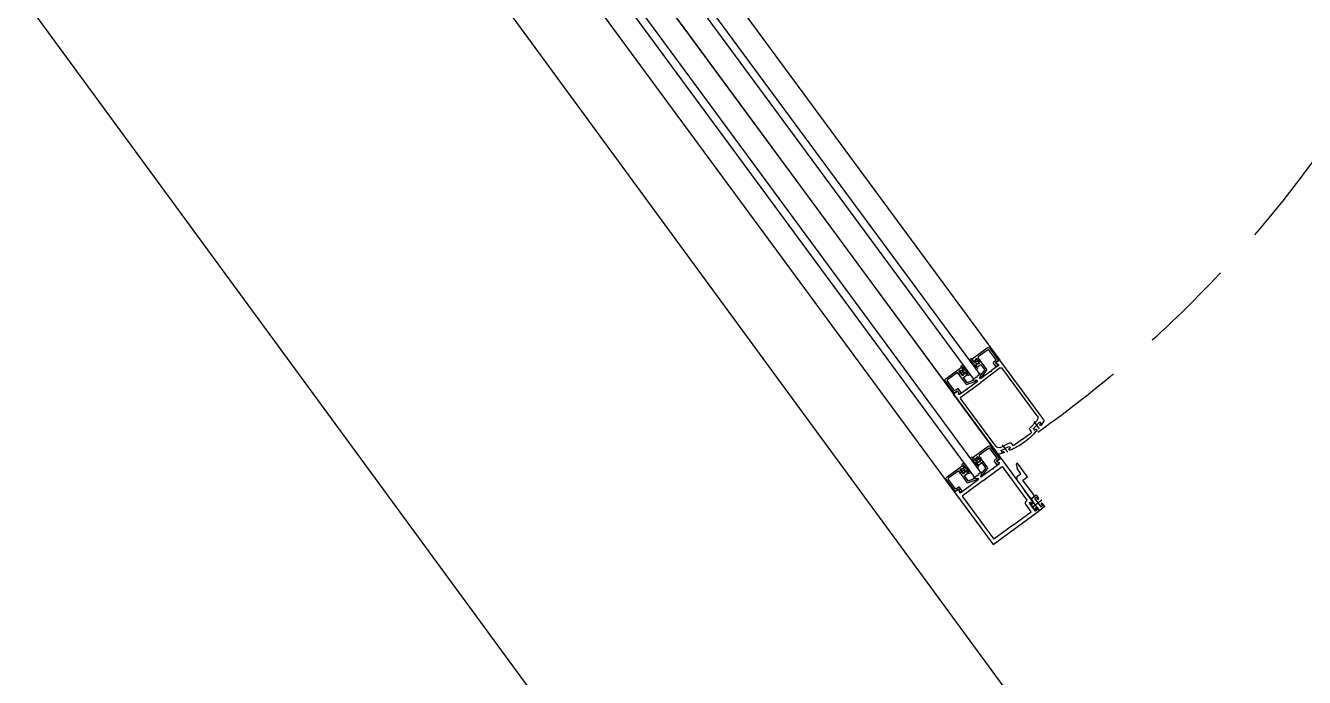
# Model space of a CAD drawing. Header units: millimetres. Extents: x 75184266 to 76346726, y -35077925 to -33679385.
# Drawn here: x 75332394 to 75333394, y -34598785 to -34598276 of the extents above; entities that cross this region are included whole.
import ezdxf

# ---------------------------------------------------------------- set-up
doc = ezdxf.new("R2010")
doc.units = ezdxf.units.MM
doc.header["$LTSCALE"] = 50
doc.header["$MEASUREMENT"] = 0
doc.linetypes.add('XR-지하3층$0$H', pattern=[1.3, 0.8, -0.5])
doc.linetypes.add('XR-지하3층$0$XR-지하3층$0$51A1코아(1층)-1$0$HID', pattern=[2.3, 1.5, -0.8])
doc.layers.add('XR-지하3층$0$XR-지하3층$0$AA-DWXM-DOOR', color=4, linetype='CONTINUOUS')
doc.layers.add('건축', color=8, linetype='CONTINUOUS', plot=False)

# ---------------------------------------------------------------- blocks, each defined once
blk = doc.blocks.new('XR-지하3층$0$XR-지하3층$0$dsfdf')
at = {"layer": 'XR-지하3층$0$XR-지하3층$0$AA-DWXM-DOOR', "color": 8}
for p, q in [((1926.67, 672.42), (2481.66, -81.22)), ((1940.64, 620.76), (2465.94, -92.55)), ((1935.72, 617.13), (2461.01, -96.18)), ((2021.97, 618.7), (2554.7, -104.72)), ((1920.04, 605.73), (2445.52, -107.83)), ((2003.25, 601.11), (2534.1, -119.75)), ((2008.18, 604.74), (2539.03, -116.12)), ((1985.83, 592.08), (2518.57, -131.33))]:
    blk.add_line(p, q, dxfattribs=at)
at = {"layer": 'XR-지하3층$0$XR-지하3층$0$AA-DWXM-DOOR'}
for p, q in [((2471.84, -71.98), (2460.09, -80.63)), ((2471.48, -88.7), (2464.71, -79.51)), ((2471.97, -73.53), (2464.82, -78.79)), ((2478.84, -81.14), (2473.39, -73.75)), ((2480.69, -81.42), (2473.98, -72.31)), ((2439.62, -95.71), (2451.36, -87.06)), ((2449.4, -93.06), (2453.7, -89.9)), ((2452.45, -89.11), (2450.23, -89.76)), ((2450.39, -89.93), (2452.68, -89.29)), ((2451.65, -87.1), (2451.53, -86.94)), ((2451.65, -87.1), (2452.66, -88.48)), ((2451.65, -87.1), (2452.66, -88.48)), ((2451.74, -85.51), (2451.84, -85.44)), ((2454.57, -89.26), (2452.39, -86.3)), ((2453.26, -85.66), (2457.62, -91.57)), ((2454.57, -89.26), (2456.75, -92.21)), ((2458.19, -82.03), (2462.55, -87.94)), ((2458.5, -80.53), (2458.41, -80.6)), ((2461.24, -84.35), (2459.06, -81.39)), ((2460.05, -80.91), (2459.93, -80.75)), ((2460.05, -80.91), (2461.06, -82.29)), ((2460.05, -80.91), (2461.06, -82.29)), ((2461.24, -84.35), (2463.41, -87.3)), ((2461.73, -82.28), (2463.01, -80.35)), ((2463.12, -80.56), (2461.83, -82.55)), ((2462.11, -83.71), (2466.41, -80.54)), ((2465.41, -83.68), (2463.12, -84.32)), ((2464.16, -86.5), (2463.15, -85.12)), ((2463.36, -84.49), (2465.58, -83.84)), ((2463.45, -80.55), (2465.52, -83.36)), ((2464.73, -81.77), (2463.68, -80.33)), ((2464.07, -88.09), (2463.97, -88.16)), ((2464.16, -86.5), (2464.28, -86.66)), ((2466.75, -84.85), (2464.45, -86.54)), ((2464.73, -81.77), (2465.79, -83.21)), ((2482.03, -87.4), (2466.67, -98.71)), ((2482.03, -87.4), (2466.67, -98.71)), ((2471.48, -88.7), (2466.96, -94.79)), ((2469.84, -88.7), (2467.03, -84.89)), ((2469.84, -88.7), (2467.24, -92.19)), ((2475.03, -90.28), (2475.13, -89.67)), ((2475.03, -90.28), (2475.13, -89.67)), ((2480.63, -85.52), (2475.23, -89.5)), ((2480.63, -85.52), (2475.23, -89.5)), ((2478.56, -86.1), (2476.53, -83.34)), ((2478.79, -81.43), (2476.58, -83.06)), ((2480.65, -81.71), (2478.18, -83.52)), ((2478.18, -83.52), (2479.58, -84.28)), ((2478.7, -83.14), (2481.37, -81.17)), ((2478.7, -83.14), (2481.37, -81.17)), ((2478.74, -83.83), (2480.58, -84.83)), ((2478.74, -83.83), (2480.58, -84.83)), ((2479.68, -84.49), (2479.47, -85.87)), ((2516.04, -127.9), (2481.66, -81.22)), ((2516.04, -127.9), (2481.66, -81.22)), ((2510.77, -124.7), (2483.46, -87.62)), ((2510.77, -124.7), (2483.46, -87.62)), ((2446.01, -106.96), (2439.29, -97.85)), ((2446.29, -105.11), (2440.84, -97.72)), ((2441.06, -96.29), (2448.21, -91.03)), ((2455.69, -100.33), (2448.92, -91.14)), ((2451.07, -91.83), (2450.02, -90.39)), ((2450.29, -90.24), (2452.35, -93.05)), ((2451.07, -91.83), (2452.13, -93.27)), ((2451.32, -110.02), (2466.67, -98.71)), ((2451.32, -110.02), (2466.67, -98.71)), ((2452.69, -93.04), (2453.98, -91.05)), ((2454.08, -91.33), (2452.8, -93.25)), ((2456.18, -98.76), (2453.37, -94.95)), ((2453.42, -94.67), (2455.72, -92.97)), ((2455.76, -92.69), (2454.74, -91.31)), ((2455.69, -100.33), (2462.85, -97.82)), ((2455.76, -92.69), (2455.88, -92.85)), ((2456.18, -98.76), (2460.28, -97.32)), ((2456.34, -103.41), (2463.82, -97.9)), ((2456.34, -103.41), (2463.82, -97.9)), ((2457.31, -93.07), (2457.4, -93)), ((2462.44, -97.04), (2460.28, -97.32)), ((2460.42, -96.6), (2462.97, -94.73)), ((2460.42, -96.6), (2462.97, -94.73)), ((2463.45, -96.98), (2460.72, -97.33)), ((2463.45, -96.98), (2460.72, -97.33)), ((2462.99, -97.35), (2462.91, -97.24)), ((2463.78, -94.77), (2463.16, -94.68)), ((2463.78, -94.77), (2463.16, -94.68)), ((2463.78, -94.77), (2463.87, -94.16)), ((2463.78, -94.77), (2463.87, -94.16)), ((2466.52, -92.11), (2463.97, -93.99)), ((2466.52, -92.11), (2463.97, -93.99)), ((2465.98, -95.12), (2467.13, -92.61)), ((2465.98, -95.12), (2467.13, -92.61)), ((2466.33, -94.17), (2467.24, -92.19)), ((2466.47, -94.79), (2466.39, -94.68)), ((2474.23, -90.24), (2466.74, -95.75)), ((2474.23, -90.24), (2466.74, -95.75)), ((2475.03, -90.28), (2474.42, -90.19)), ((2475.03, -90.28), (2474.42, -90.19)), ((2544.88, -95.48), (2533.14, -104.13)), ((2545.01, -97.04), (2537.87, -102.3)), ((2551.88, -104.64), (2546.44, -97.25)), ((2553.74, -104.93), (2547.02, -95.81)), ((2479.9, -154.51), (2445.52, -107.83)), ((2479.9, -154.51), (2445.52, -107.83)), ((2448.24, -105.57), (2445.56, -107.54)), ((2448.24, -105.57), (2445.56, -107.54)), ((2446.29, -107.01), (2448.75, -105.19)), ((2446.57, -105.15), (2448.79, -103.52)), ((2448.75, -105.19), (2449.07, -106.75)), ((2448.88, -105.82), (2449.29, -107.88)), ((2448.88, -105.82), (2449.29, -107.88)), ((2451.1, -106.32), (2449.07, -103.56)), ((2449.24, -106.91), (2450.61, -107.12)), ((2449.94, -108.12), (2455.34, -104.15)), ((2449.94, -108.12), (2455.34, -104.15)), ((2456.14, -104.19), (2455.53, -104.1)), ((2456.14, -104.19), (2455.53, -104.1)), ((2456.14, -104.19), (2456.24, -103.58)), ((2456.14, -104.19), (2456.24, -103.58)), ((2524.79, -109.02), (2524.88, -108.95)), ((2527.62, -112.76), (2525.44, -109.8)), ((2526.31, -109.16), (2530.66, -115.08)), ((2531.24, -105.53), (2535.59, -111.45)), ((2531.24, -105.53), (2535.59, -111.45)), ((2531.55, -104.04), (2531.45, -104.11)), ((2531.55, -104.04), (2531.45, -104.11)), ((2534.28, -107.85), (2532.1, -104.89)), ((2534.28, -107.85), (2532.1, -104.89)), ((2533.09, -104.42), (2532.97, -104.25)), ((2533.09, -104.42), (2532.97, -104.25)), ((2533.09, -104.42), (2534.11, -105.8)), ((2533.09, -104.42), (2534.11, -105.8)), ((2533.09, -104.42), (2534.11, -105.8)), ((2534.28, -107.85), (2536.46, -110.81)), ((2534.28, -107.85), (2536.46, -110.81)), ((2534.78, -105.78), (2536.05, -103.86)), ((2536.16, -104.06), (2534.87, -106.06)), ((2536.16, -104.06), (2534.87, -106.06)), ((2535.15, -107.21), (2539.45, -104.04)), ((2538.46, -107.18), (2536.17, -107.82)), ((2538.46, -107.18), (2536.17, -107.82)), ((2537.21, -110), (2536.19, -108.63)), ((2536.41, -107.99), (2538.62, -107.35)), ((2536.5, -104.05), (2538.57, -106.86)), ((2536.5, -104.05), (2538.57, -106.86)), ((2537.78, -105.28), (2536.72, -103.84)), ((2539.79, -108.35), (2537.49, -110.05)), ((2544.53, -112.21), (2537.76, -103.01)), ((2537.78, -105.28), (2538.84, -106.71)), ((2542.88, -112.2), (2540.08, -108.4)), ((2553.68, -109.02), (2549.1, -112.39)), ((2553.68, -109.02), (2549.1, -112.39)), ((2551.6, -109.6), (2549.58, -106.85)), ((2551.84, -104.93), (2549.62, -106.56)), ((2553.69, -105.21), (2551.23, -107.03)), ((2551.23, -107.03), (2552.62, -107.79)), ((2551.74, -106.65), (2554.42, -104.68)), ((2551.74, -106.65), (2554.42, -104.68)), ((2551.79, -107.33), (2553.63, -108.34)), ((2551.79, -107.33), (2553.63, -108.34)), ((2552.73, -108), (2552.52, -109.37)), ((2554.7, -104.72), (2584.82, -145.62)), ((2554.7, -104.72), (2584.82, -145.62)), ((2478.41, -148.53), (2451.1, -111.45)), ((2478.41, -148.53), (2451.1, -111.45)), ((2512.66, -119.21), (2524.41, -110.56)), ((2514.1, -119.8), (2521.25, -114.53)), ((2528.74, -123.84), (2521.96, -114.64)), ((2522.44, -116.57), (2526.75, -113.4)), ((2524.12, -115.33), (2523.06, -113.9)), ((2525.49, -112.62), (2523.28, -113.26)), ((2523.33, -113.75), (2525.4, -116.56)), ((2523.44, -113.43), (2525.73, -112.79)), ((2524.12, -115.33), (2525.18, -116.77)), ((2524.69, -110.61), (2524.57, -110.44)), ((2524.69, -110.61), (2525.71, -111.98)), ((2524.69, -110.61), (2525.71, -111.98)), ((2525.74, -116.55), (2527.03, -114.55)), ((2527.12, -114.83), (2525.85, -116.76)), ((2529.22, -122.26), (2526.42, -118.46)), ((2526.46, -118.17), (2528.76, -116.48)), ((2527.62, -112.76), (2529.79, -115.72)), ((2528.8, -116.19), (2527.79, -114.81)), ((2528.8, -116.19), (2528.93, -116.36)), ((2530.35, -116.57), (2530.45, -116.5)), ((2533.54, -120.16), (2536.06, -118.3)), ((2533.54, -120.16), (2536.06, -118.3)), ((2536.87, -118.35), (2536.26, -118.26)), ((2536.87, -118.35), (2536.26, -118.26)), ((2536.87, -118.35), (2536.97, -117.73)), ((2536.87, -118.35), (2536.97, -117.73)), ((2537.11, -111.59), (2537.02, -111.66)), ((2537.11, -111.59), (2537.02, -111.66)), ((2539.6, -115.7), (2537.07, -117.56)), ((2539.6, -115.7), (2537.07, -117.56)), ((2537.21, -110), (2537.33, -110.17)), ((2537.21, -110), (2537.33, -110.17)), ((2539, -118.87), (2540.22, -116.21)), ((2539, -118.87), (2540.22, -116.21)), ((2539.38, -117.67), (2540.29, -115.69)), ((2539.51, -118.29), (2539.43, -118.19)), ((2548.09, -113.13), (2539.62, -119.38)), ((2548.09, -113.13), (2539.62, -119.38)), ((2544.53, -112.21), (2540, -118.29)), ((2542.88, -112.2), (2540.29, -115.69)), ((2540.65, -122.42), (2555.75, -111.3)), ((2540.65, -122.42), (2555.75, -111.3)), ((2548.9, -113.18), (2548.28, -113.09)), ((2548.9, -113.18), (2548.28, -113.09)), ((2548.9, -113.18), (2549, -112.56)), ((2548.9, -113.18), (2549, -112.56)), ((2555.75, -111.3), (2580.55, -144.97)), ((2555.75, -111.3), (2580.55, -144.97)), ((2510.52, -128.63), (2505.06, -134.36)), ((2510.52, -128.63), (2505.06, -134.36)), ((2512.69, -129.78), (2507.97, -134.72)), ((2512.69, -129.78), (2507.97, -134.72)), ((2508.19, -129.29), (2512.4, -134.99)), ((2508.19, -129.29), (2512.4, -134.99)), ((2519.05, -130.47), (2512.34, -121.35)), ((2513, -129.8), (2513.68, -130.71)), ((2513, -129.8), (2513.68, -130.71)), ((2519.33, -128.61), (2513.89, -121.22)), ((2521.28, -129.08), (2518.61, -131.05)), ((2521.28, -129.08), (2518.61, -131.05)), ((2519.34, -130.51), (2521.8, -128.7)), ((2519.62, -128.66), (2521.83, -127.02)), ((2521.8, -128.7), (2522.11, -130.26)), ((2521.93, -129.32), (2522.34, -131.38)), ((2521.93, -129.32), (2522.34, -131.38)), ((2524.15, -129.82), (2522.12, -127.07)), ((2522.98, -131.63), (2527.56, -128.26)), ((2522.98, -131.63), (2527.56, -128.26)), ((2539.64, -123.16), (2524.54, -134.28)), ((2539.64, -123.16), (2524.54, -134.28)), ((2528.37, -128.3), (2527.75, -128.21)), ((2528.37, -128.3), (2527.75, -128.21)), ((2528.37, -128.3), (2528.46, -127.69)), ((2528.37, -128.3), (2528.46, -127.69)), ((2528.56, -127.52), (2537.04, -121.27)), ((2528.56, -127.52), (2537.04, -121.27)), ((2528.74, -123.84), (2535.89, -121.32)), ((2529.22, -122.26), (2533.32, -120.82)), ((2535.48, -120.54), (2533.32, -120.82)), ((2536.74, -120.53), (2533.83, -120.91)), ((2536.74, -120.53), (2533.83, -120.91)), ((2536.04, -120.85), (2535.96, -120.74)), ((2539.84, -122.37), (2539.74, -122.99)), ((2539.84, -122.37), (2539.74, -122.99)), ((2539.84, -122.37), (2540.45, -122.47)), ((2539.84, -122.37), (2540.45, -122.47)), ((2499.34, -143.06), (2506.11, -138.07)), ((2499.34, -143.06), (2506.11, -138.07)), ((2504.97, -135.67), (2506.22, -137.36)), ((2504.97, -135.67), (2506.22, -137.36)), ((2507.96, -134.99), (2508.63, -135.9)), ((2507.96, -134.99), (2508.63, -135.9)), ((2508.94, -135.92), (2509.6, -135.24)), ((2508.94, -135.92), (2509.6, -135.24)), ((2510.06, -135.27), (2510.47, -135.82)), ((2510.06, -135.27), (2510.47, -135.82)), ((2513, -132.03), (2513.09, -132.16)), ((2513, -132.03), (2513.09, -132.16)), ((2513, -132.03), (2513.09, -132.16)), ((2513, -132.03), (2513.09, -132.16)), ((2513.66, -130.98), (2513.03, -131.64)), ((2513.66, -130.98), (2513.03, -131.64)), ((2518.57, -131.33), (2543.85, -165.66)), ((2518.57, -131.33), (2543.85, -165.66)), ((2522.28, -130.42), (2523.66, -130.63)), ((2524.54, -134.28), (2543.89, -160.56)), ((2524.54, -134.28), (2543.89, -160.56)), ((2482.23, -149.46), (2489.33, -145.94)), ((2482.23, -149.46), (2489.33, -145.94)), ((2482.69, -151.87), (2488.81, -148.84)), ((2482.69, -151.87), (2488.81, -148.84)), ((2483.55, -147.43), (2487.76, -153.14)), ((2483.55, -147.43), (2487.76, -153.14)), ((2489.07, -148.9), (2489.74, -149.81)), ((2489.07, -148.9), (2489.74, -149.81)), ((2490.6, -146.25), (2491.85, -147.94)), ((2490.6, -146.25), (2491.85, -147.94)), ((2499.34, -143.06), (2492.56, -148.05)), ((2499.34, -143.06), (2492.56, -148.05)), ((2518.41, -144.88), (2519.39, -144.15)), ((2518.41, -144.88), (2519.39, -144.15)), ((2526.27, -155.55), (2518.41, -144.88)), ((2526.27, -155.55), (2518.41, -144.88)), ((2519.39, -144.15), (2522.57, -145.89)), ((2519.39, -144.15), (2522.57, -145.89)), ((2525.46, -149.81), (2522.57, -145.89)), ((2525.46, -149.81), (2522.57, -145.89)), ((2528.58, -147.52), (2525.46, -149.81)), ((2528.58, -147.52), (2525.46, -149.81)), ((2528.58, -147.52), (2531.18, -148.46)), ((2528.58, -147.52), (2531.18, -148.46)), ((2584.82, -145.62), (2549.51, -171.63)), ((2584.82, -145.62), (2549.51, -171.63)), ((2564.94, -156.46), (2580.55, -144.97)), ((2564.94, -156.46), (2580.55, -144.97)), ((2482.61, -152.18), (2483.29, -153.09)), ((2482.61, -152.18), (2483.29, -153.09)), ((2483.54, -153.15), (2484.37, -152.75)), ((2483.54, -153.15), (2484.37, -152.75)), ((2484.75, -152.84), (2484.84, -152.97)), ((2484.75, -152.84), (2484.84, -152.97)), ((2488.71, -150.99), (2489.12, -151.55)), ((2488.71, -150.99), (2489.12, -151.55)), ((2489.67, -150.12), (2488.82, -150.54)), ((2489.67, -150.12), (2488.82, -150.54)), ((2529.8, -152.95), (2526.27, -155.55)), ((2529.8, -152.95), (2526.27, -155.55)), ((2538.87, -165.27), (2529.8, -152.95)), ((2538.87, -165.27), (2529.8, -152.95)), ((2547.78, -171), (2537.16, -156.59)), ((2547.78, -171), (2537.16, -156.59)), ((2564.94, -156.46), (2551.55, -166.32)), ((2564.94, -156.46), (2551.55, -166.32)), ((2538.11, -166.47), (2539.86, -168.85)), ((2538.11, -166.47), (2539.86, -168.85)), ((2538.17, -166.04), (2541.79, -163.38)), ((2538.17, -166.04), (2541.79, -163.38)), ((2541.87, -163.32), (2539.16, -165.32)), ((2541.87, -163.32), (2539.16, -165.32)), ((2539.78, -167.02), (2540.68, -168.25)), ((2539.78, -167.02), (2540.68, -168.25)), ((2539.82, -166.73), (2540.72, -166.06)), ((2539.82, -166.73), (2540.72, -166.06)), ((2540.29, -168.92), (2540.62, -168.67)), ((2540.29, -168.92), (2540.62, -168.67)), ((2540.48, -171.63), (2548.31, -165.86)), ((2540.48, -171.63), (2548.31, -165.86)), ((2541.01, -166.11), (2545.61, -172.35)), ((2541.01, -166.11), (2545.61, -172.35)), ((2542.21, -163.45), (2544.12, -166.03)), ((2542.21, -163.45), (2544.12, -166.03)), ((2544.06, -160.44), (2543.89, -160.56)), ((2544.06, -160.44), (2543.89, -160.56)), ((2544.38, -164.32), (2544.83, -164.94)), ((2544.38, -164.32), (2544.83, -164.94)), ((2544.9, -163.31), (2544.49, -163.61)), ((2544.9, -163.31), (2544.49, -163.61)), ((2544.55, -166.1), (2545.29, -165.55)), ((2544.55, -166.1), (2545.29, -165.55)), ((2544.73, -165.65), (2544.56, -165.77)), ((2544.73, -165.65), (2544.56, -165.77)), ((2544.81, -164.39), (2545.35, -165.13)), ((2544.81, -164.39), (2545.35, -165.13)), ((2544.87, -163.96), (2545.2, -163.72)), ((2544.87, -163.96), (2545.2, -163.72)), ((2549.85, -169.16), (2545.61, -163.41)), ((2549.85, -169.16), (2545.61, -163.41)), ((2545.63, -163.78), (2549.5, -169.04)), ((2545.63, -163.78), (2549.5, -169.04)), ((2546.9, -169.81), (2548.51, -171.99)), ((2546.9, -169.81), (2548.51, -171.99)), ((2546.97, -169.38), (2547.71, -168.84)), ((2546.97, -169.38), (2547.71, -168.84)), ((2547.45, -169.35), (2547.28, -169.47)), ((2547.45, -169.35), (2547.28, -169.47)), ((2551.55, -166.32), (2547.62, -160.98)), ((2551.55, -166.32), (2547.62, -160.98)), ((2548.13, -168.9), (2548.68, -169.64)), ((2548.13, -168.9), (2548.68, -169.64)), ((2548.61, -170.07), (2548.16, -169.45)), ((2548.61, -170.07), (2548.16, -169.45)), ((2549.11, -169.71), (2549.44, -169.47)), ((2549.11, -169.71), (2549.44, -169.47)), ((2549.74, -169.88), (2549.33, -170.18)), ((2549.74, -169.88), (2549.33, -170.18)), ((2542.64, -172.63), (2544.4, -175.01)), ((2542.64, -172.63), (2544.4, -175.01)), ((2542.71, -172.2), (2543.04, -171.96)), ((2542.71, -172.2), (2543.04, -171.96)), ((2543.47, -172.03), (2544.37, -173.26)), ((2543.47, -172.03), (2544.37, -173.26)), ((2544.66, -173.3), (2545.56, -172.64)), ((2544.66, -173.3), (2545.56, -172.64)), ((2544.83, -175.08), (2548.44, -172.42)), ((2544.83, -175.08), (2548.44, -172.42)), ((2547.17, -170.18), (2548.08, -171.41)), ((2547.17, -170.18), (2548.08, -171.41))]:
    blk.add_line(p, q, dxfattribs=at)
at = {"layer": 'XR-지하3층$0$XR-지하3층$0$AA-DWXM-DOOR', "color": 8, "linetype": 'XR-지하3층$0$XR-지하3층$0$51A1코아(1층)-1$0$HID'}
blk.add_arc((1918.39, 598.63), 944.71, 219.06659, 308.4325, dxfattribs=at)
at = {"layer": 'XR-지하3층$0$XR-지하3층$0$AA-DWXM-DOOR'}
for centre, radius, start, end in [((2475.38, -89.7), 0.258, 126.36859, 171.36859), ((2475.38, -89.7), 0.258, 126.36859, 171.36859), ((2478.94, -83.47), 0.408, 126.36859, 241.36859), ((2478.94, -83.47), 0.408, 126.36859, 241.36859), ((2480.39, -85.19), 0.408, 306.36859, 61.36859), ((2480.39, -85.19), 0.408, 306.36859, 61.36859), ((2481.49, -81.34), 0.204, 36.36859, 126.36859), ((2481.49, -81.34), 0.204, 36.36859, 126.36859), ((2482.64, -88.22), 1.02, 36.36859, 126.36859), ((2482.64, -88.22), 1.02, 36.36859, 126.36859), ((2460.66, -96.93), 0.408, 126.36859, 277.36859), ((2460.66, -96.93), 0.408, 126.36859, 277.36859), ((2463.12, -94.94), 0.258, 81.36859, 126.36859), ((2463.12, -94.94), 0.258, 81.36859, 126.36859), ((2463.52, -97.49), 0.51, 306.36859, 97.36859), ((2463.52, -97.49), 0.51, 306.36859, 97.36859), ((2464.12, -94.2), 0.258, 126.36859, 171.36859), ((2464.12, -94.2), 0.258, 126.36859, 171.36859), ((2466.44, -95.33), 0.51, 155.36859, 306.36859), ((2466.44, -95.33), 0.51, 155.36859, 306.36859), ((2466.76, -92.44), 0.408, 335.36859, 126.36859), ((2466.76, -92.44), 0.408, 335.36859, 126.36859), ((2474.38, -90.44), 0.258, 81.36859, 126.36859), ((2474.38, -90.44), 0.258, 81.36859, 126.36859), ((2445.68, -107.71), 0.204, 126.36859, 216.36859), ((2445.68, -107.71), 0.204, 126.36859, 216.36859), ((2448.48, -105.9), 0.408, 11.36859, 126.36859), ((2448.48, -105.9), 0.408, 11.36859, 126.36859), ((2449.69, -107.79), 0.408, 191.36859, 306.36859), ((2449.69, -107.79), 0.408, 191.36859, 306.36859), ((2455.49, -104.35), 0.258, 81.36859, 126.36859), ((2455.49, -104.35), 0.258, 81.36859, 126.36859), ((2456.49, -103.62), 0.258, 126.36859, 171.36859), ((2456.49, -103.62), 0.258, 126.36859, 171.36859), ((2551.99, -106.97), 0.408, 126.36859, 241.36859), ((2551.99, -106.97), 0.408, 126.36859, 241.36859), ((2553.43, -108.69), 0.408, 306.36859, 61.36859), ((2553.43, -108.69), 0.408, 306.36859, 61.36859), ((2554.54, -104.84), 0.204, 36.36859, 126.36859), ((2554.54, -104.84), 0.204, 36.36859, 126.36859), ((2451.92, -110.84), 1.02, 126.36859, 216.36859), ((2451.92, -110.84), 1.02, 126.36859, 216.36859), ((2536.22, -118.51), 0.258, 81.36859, 126.36859), ((2536.22, -118.51), 0.258, 81.36859, 126.36859), ((2537.22, -117.77), 0.258, 126.36859, 171.36859), ((2537.22, -117.77), 0.258, 126.36859, 171.36859), ((2539.37, -119.04), 0.413, 155.36859, 306.36859), ((2539.37, -119.04), 0.413, 155.36859, 306.36859), ((2539.84, -116.03), 0.413, 335.36859, 126.36859), ((2539.84, -116.03), 0.413, 335.36859, 126.36859), ((2548.25, -113.34), 0.258, 81.36859, 126.36859), ((2548.25, -113.34), 0.258, 81.36859, 126.36859), ((2549.25, -112.6), 0.258, 126.36859, 171.36859), ((2549.25, -112.6), 0.258, 126.36859, 171.36859), ((2508.3, -126.52), 3.06, 316.36859, 36.36859), ((2508.3, -126.52), 3.06, 316.36859, 36.36859), ((2512.84, -129.92), 0.204, 36.36859, 136.36859), ((2512.84, -129.92), 0.204, 36.36859, 136.36859), ((2461.44, -93.33), 65.28, 323.49544, 326.80737), ((2461.44, -93.33), 65.28, 323.49544, 326.80737), ((2515.22, -128.51), 1.02, 326.80737, 36.36859), ((2515.22, -128.51), 1.02, 326.80737, 36.36859), ((2521.53, -129.41), 0.408, 11.36859, 126.36859), ((2521.53, -129.41), 0.408, 11.36859, 126.36859), ((2527.71, -128.46), 0.258, 81.36859, 126.36859), ((2527.71, -128.46), 0.258, 81.36859, 126.36859), ((2528.72, -127.72), 0.258, 126.36859, 171.36859), ((2528.72, -127.72), 0.258, 126.36859, 171.36859), ((2533.78, -120.5), 0.413, 126.36859, 277.36859), ((2533.78, -120.5), 0.413, 126.36859, 277.36859), ((2536.79, -120.94), 0.413, 306.36859, 97.36859), ((2536.79, -120.94), 0.413, 306.36859, 97.36859), ((2539.49, -122.95), 0.258, 306.36859, 351.36859), ((2539.49, -122.95), 0.258, 306.36859, 351.36859), ((2540.49, -122.21), 0.258, 261.36859, 306.36859), ((2540.49, -122.21), 0.258, 261.36859, 306.36859), ((2461.44, -93.33), 65.28, 307.26387, 318.64326), ((2461.44, -93.33), 65.28, 307.26387, 318.64326), ((2505.79, -135.06), 1.02, 136.36859, 216.36859), ((2505.79, -135.06), 1.02, 136.36859, 216.36859), ((2505.81, -137.66), 0.51, 306.36859, 36.36859), ((2505.81, -137.66), 0.51, 306.36859, 36.36859), ((2508.12, -134.87), 0.204, 136.36859, 216.36859), ((2508.12, -134.87), 0.204, 136.36859, 216.36859), ((2508.8, -135.78), 0.204, 216.36859, 316.36859), ((2508.8, -135.78), 0.204, 216.36859, 316.36859), ((2509.82, -135.45), 0.306, 36.36859, 136.36859), ((2509.82, -135.45), 0.306, 36.36859, 136.36859), ((2510.06, -136.12), 0.51, 318.64326, 36.36859), ((2510.06, -136.12), 0.51, 318.64326, 36.36859), ((2513.25, -131.85), 0.306, 136.36859, 216.36859), ((2513.25, -131.85), 0.306, 136.36859, 216.36859), ((2513.51, -131.86), 0.51, 216.36859, 323.49544), ((2513.51, -131.86), 0.51, 216.36859, 323.49544), ((2513.51, -130.83), 0.204, 316.36859, 36.36859), ((2513.51, -130.83), 0.204, 316.36859, 36.36859), ((2518.73, -131.21), 0.204, 126.36859, 216.36859), ((2518.73, -131.21), 0.204, 126.36859, 216.36859), ((2522.38, -130.81), 0.408, 191.36859, 306.36859), ((2522.38, -130.81), 0.408, 191.36859, 306.36859), ((2480.87, -146.72), 3.06, 216.36859, 296.36859), ((2480.87, -146.72), 3.06, 216.36859, 296.36859), ((2488.9, -149.02), 0.204, 36.36859, 116.36859), ((2488.9, -149.02), 0.204, 36.36859, 116.36859), ((2489.78, -146.86), 1.02, 36.36859, 116.36859), ((2489.78, -146.86), 1.02, 36.36859, 116.36859), ((2489.58, -149.94), 0.204, 296.36859, 36.36859), ((2489.58, -149.94), 0.204, 296.36859, 36.36859), ((2463.09, -92.12), 65.28, 294.09392, 305.47331), ((2463.09, -92.12), 65.28, 294.09392, 305.47331), ((2492.26, -147.64), 0.51, 216.36859, 306.36859), ((2492.26, -147.64), 0.51, 216.36859, 306.36859), ((2480.72, -153.91), 1.02, 216.36859, 285.92981), ((2480.72, -153.91), 1.02, 216.36859, 285.92981), ((2463.09, -92.12), 65.28, 285.92981, 289.24174), ((2463.09, -92.12), 65.28, 285.92981, 289.24174), ((2482.78, -152.05), 0.204, 116.36859, 216.36859), ((2482.78, -152.05), 0.204, 116.36859, 216.36859), ((2483.45, -152.97), 0.204, 216.36859, 296.36859), ((2483.45, -152.97), 0.204, 216.36859, 296.36859), ((2484.5, -153.02), 0.306, 36.36859, 116.36859), ((2484.5, -153.02), 0.306, 36.36859, 116.36859), ((2484.43, -153.27), 0.51, 289.24174, 36.36859), ((2484.43, -153.27), 0.51, 289.24174, 36.36859), ((2488.96, -150.81), 0.306, 116.36859, 216.36859), ((2488.96, -150.81), 0.306, 116.36859, 216.36859), ((2489.53, -151.24), 0.51, 216.36859, 294.09392), ((2489.53, -151.24), 0.51, 216.36859, 294.09392), ((2539.04, -165.15), 0.204, 216.36859, 306.36859), ((2539.04, -165.15), 0.204, 216.36859, 306.36859), ((2541.75, -163.16), 0.204, 306.36859, 36.36859), ((2541.75, -163.16), 0.204, 306.36859, 36.36859), ((2544.26, -165.36), 0.51, 216.36859, 306.36859), ((2544.26, -165.36), 0.51, 216.36859, 306.36859), ((2545.57, -162.5), 2.55, 36.36859, 126.36859), ((2545.57, -162.5), 2.55, 36.36859, 126.36859), ((2544.79, -164.02), 0.51, 126.36859, 216.36859), ((2544.79, -164.02), 0.51, 126.36859, 216.36859), ((2544.42, -165.24), 0.51, 306.36859, 36.36859), ((2544.42, -165.24), 0.51, 306.36859, 36.36859), ((2545.2, -163.72), 0.51, 36.36859, 126.36859), ((2545.2, -163.72), 0.51, 36.36859, 126.36859), ((2547.59, -169.88), 0.51, 126.36859, 216.36859), ((2547.59, -169.88), 0.51, 126.36859, 216.36859), ((2547.75, -169.76), 0.51, 36.36859, 126.36859), ((2547.75, -169.76), 0.51, 36.36859, 126.36859), ((2549.44, -169.47), 0.51, 306.36859, 36.36859), ((2549.44, -169.47), 0.51, 306.36859, 36.36859), ((2548.9, -170.81), 1.02, 216.36859, 306.36859), ((2548.9, -170.81), 1.02, 216.36859, 306.36859), ((2549.02, -169.77), 0.51, 216.36859, 306.36859), ((2549.02, -169.77), 0.51, 216.36859, 306.36859)]:
    blk.add_arc(centre, radius, start, end, dxfattribs=at)
for centre, major_axis, start_param, end_param in [((2465.12, -79.2), (-0.361, 0.361), -0.150647, 1.42015), ((2472.74, -73.21), (1.08, 1.08), 6.132539, 7.703335), ((2472.57, -74.35), (0.721, 0.721), 6.132539, 7.703335), ((2459.01, -81.43), (-0.721, 0.721), -0.150647, 1.42015), ((2459.11, -81.36), (0.721, 0.721), 6.132539, 7.703335), ((2460.21, -80.79), (-0.144, 0.144), -0.150647, 1.42015), ((2461.39, -82.05), (-0.288, 0.288), 1.42015, 3.342206), ((2459.56, -85.58), (-2.52, 2.52), -1.37371, -1.261478), ((2461.65, -82.44), (0.144, 0.144), 3.338679, 4.923091), ((2463.37, -87.34), (-0.721, 0.721), 1.42015, 2.990946), ((2463.18, -84.51), (-0.144, 0.144), -0.511995, 1.072417), ((2459.56, -85.58), (-2.52, 2.52), 4.101777, 4.214009), ((2463.35, -80.58), (-0.288, 0.288), 4.561742, 6.483798), ((2463.48, -84.88), (-0.288, 0.288), -0.501906, 1.42015), ((2463.29, -80.67), (0.144, 0.144), 6.132539, 8.064684), ((2463.46, -87.27), (0.721, 0.721), 4.561742, 6.132539), ((2464.33, -86.38), (0.144, 0.144), 2.990946, 4.561742), ((2465.36, -83.48), (-0.144, 0.144), 2.629597, 4.561742), ((2465.46, -83.45), (-0.288, 0.288), 2.639687, 4.561742), ((2466.87, -85.01), (-0.144, 0.144), 4.561742, 6.132539), ((2476.7, -83.22), (-0.144, 0.144), -0.150646, 1.42015), ((2478.97, -85.79), (0.361, 0.361), 2.990946, 5.347141), ((2478.67, -81.26), (-0.144, 0.144), 2.990946, 4.561742), ((2479.48, -84.46), (0.144, 0.144), 5.347141, 6.568871), ((2480.53, -81.54), (0.144, 0.144), 4.561742, 6.132539), ((2466.8, -94.38), (0.361, 0.361), 1.926295, 2.990946), ((2466.71, -94.61), (0.216, 0.216), 2.990946, 4.858448), ((2545.79, -96.72), (1.08, 1.08), 6.132539, 7.703335), ((2545.62, -97.86), (0.721, 0.721), 6.132539, 7.703335), ((2532.06, -104.93), (-0.721, 0.721), -0.150647, 1.42015), ((2532.06, -104.93), (-0.721, 0.721), -0.150647, 1.42015), ((2532.15, -104.86), (-0.721, 0.721), 4.561742, 6.132539), ((2532.15, -104.86), (-0.721, 0.721), 4.561742, 6.132539), ((2533.26, -104.3), (-0.144, 0.144), -0.150647, 1.42015), ((2534.44, -105.55), (-0.288, 0.288), 1.42015, 3.342206), ((2532.61, -109.09), (-2.52, 2.52), -1.37371, -1.261478), ((2532.61, -109.09), (-2.52, 2.52), -1.37371, -1.261478), ((2534.7, -105.95), (0.144, 0.144), 3.338679, 4.923091), ((2534.7, -105.95), (0.144, 0.144), 3.338679, 4.923091), ((2536.22, -108.02), (-0.144, 0.144), -0.511995, 1.072417), ((2536.22, -108.02), (-0.144, 0.144), -0.511995, 1.072417), ((2532.61, -109.09), (2.52, 2.52), 5.672574, 5.784805), ((2532.61, -109.09), (2.52, 2.52), 5.672574, 5.784805), ((2536.39, -104.08), (-0.288, 0.288), 4.561742, 6.483798), ((2536.52, -108.38), (-0.288, 0.288), -0.501906, 1.42015), ((2536.33, -104.17), (0.144, 0.144), 6.132539, 8.064684), ((2536.33, -104.17), (0.144, 0.144), 6.132539, 8.064684), ((2538.17, -102.71), (-0.361, 0.361), -0.150647, 1.42015), ((2538.4, -106.98), (-0.144, 0.144), 2.629597, 4.561742), ((2538.4, -106.98), (-0.144, 0.144), 2.629597, 4.561742), ((2538.51, -106.96), (-0.288, 0.288), 2.639687, 4.561742), ((2539.91, -108.52), (-0.144, 0.144), 4.561742, 6.132539), ((2549.74, -106.73), (-0.144, 0.144), -0.150647, 1.42015), ((2552.01, -109.3), (0.361, 0.361), 2.990946, 5.347141), ((2551.72, -104.77), (0.144, 0.144), 4.561742, 6.132539), ((2552.53, -107.97), (0.144, 0.144), 5.347141, 6.568871), ((2553.57, -105.05), (0.144, 0.144), 4.561742, 6.132539), ((2536.41, -110.84), (-0.721, 0.721), 1.42015, 2.990946), ((2536.41, -110.84), (-0.721, 0.721), 1.42015, 2.990946), ((2536.51, -110.77), (0.721, 0.721), 4.561742, 6.132539), ((2536.51, -110.77), (0.721, 0.721), 4.561742, 6.132539), ((2537.37, -109.88), (0.144, 0.144), 2.990946, 4.561742), ((2539.84, -117.88), (0.361, 0.361), 1.926295, 2.990946), ((2539.76, -118.11), (0.216, 0.216), 2.990946, 4.858448)]:
    blk.add_ellipse(centre, major_axis=major_axis, ratio=1, start_param=start_param, end_param=end_param, dxfattribs=at)
at = {"layer": 'XR-지하3층$0$XR-지하3층$0$AA-DWXM-DOOR', "extrusion": (0, 0, -1)}
for centre, major_axis, start_param, end_param in [((2450.34, -90.15), (0.288, 0.288), 3.292239, 5.214295), ((2450.45, -90.12), (0.144, 0.144), 3.292239, 5.224384), ((2452.35, -86.33), (-0.721, 0.721), 4.863036, 6.433832), ((2451.48, -87.22), (-0.144, 0.144), 0.150647, 1.721443), ((2452.44, -86.26), (-0.721, 0.721), 0.150647, 1.721443), ((2452.33, -88.72), (0.288, 0.288), 0.150647, 2.072702), ((2452.63, -89.09), (-0.144, 0.144), 2.069176, 3.653588), ((2456.25, -88.02), (2.52, 2.52), 3.639973, 3.752204), ((2440.52, -96.94), (-1.08, 1.08), 4.863036, 6.433832), ((2441.66, -97.11), (-0.721, 0.721), 4.863036, 6.433832), ((2448.51, -91.44), (-0.361, 0.361), 0.150647, 1.721443), ((2452.46, -93.03), (-0.288, 0.288), 2.94098, 4.863036), ((2452.52, -92.93), (0.144, 0.144), 1.360094, 3.292239), ((2453.54, -94.83), (-0.144, 0.144), 4.863035, 6.433832), ((2454.15, -91.16), (-0.144, 0.144), 6.072483, 7.656895), ((2454.42, -91.55), (0.288, 0.288), 4.511776, 6.433832), ((2456.25, -88.02), (2.52, 2.52), 2.832274, 2.944506), ((2455.6, -92.81), (-0.144, 0.144), 1.721443, 3.292239), ((2456.7, -92.25), (0.721, 0.721), 1.721443, 3.292239), ((2456.8, -92.18), (0.721, 0.721), 0.150647, 1.721443), ((2462.5, -97.54), (0.361, 0.361), -0.914004, 0.150647), ((2462.75, -97.53), (-0.216, 0.216), 1.721443, 3.588945), ((2446.17, -106.84), (0.144, 0.144), 1.721443, 3.292239), ((2446.45, -104.99), (-0.144, 0.144), 3.292239, 4.863036), ((2448.91, -103.68), (0.144, 0.144), -1.42015, 0.150647), ((2449.27, -106.71), (0.144, 0.144), 2.506841, 3.728572), ((2450.69, -106.62), (-0.361, 0.361), 1.721443, 4.077637), ((2525.39, -109.84), (-0.721, 0.721), 4.863036, 6.433832), ((2525.49, -109.77), (-0.721, 0.721), 0.150647, 1.721443), ((2513.57, -120.44), (-1.08, 1.08), 4.863036, 6.433832), ((2514.71, -120.62), (-0.721, 0.721), 4.863036, 6.433832), ((2521.55, -114.94), (-0.361, 0.361), 0.150647, 1.721443), ((2523.39, -113.66), (0.288, 0.288), 3.292239, 5.214295), ((2523.5, -113.63), (0.144, 0.144), 3.292239, 5.224384), ((2524.53, -110.73), (-0.144, 0.144), 0.150647, 1.721443), ((2525.51, -116.53), (-0.288, 0.288), 2.94098, 4.863036), ((2525.56, -116.44), (0.144, 0.144), 1.360094, 3.292239), ((2525.38, -112.23), (0.288, 0.288), 0.150647, 2.072702), ((2525.67, -112.59), (-0.144, 0.144), 2.069176, 3.653588), ((2529.29, -111.52), (2.52, 2.52), 3.639973, 3.752204), ((2526.58, -118.33), (-0.144, 0.144), 4.863035, 6.433832), ((2527.2, -114.66), (-0.144, 0.144), 6.072483, 7.656895), ((2527.46, -115.06), (0.288, 0.288), 4.511776, 6.433832), ((2529.29, -111.52), (2.52, 2.52), 2.832274, 2.944506), ((2528.64, -116.31), (-0.144, 0.144), 1.721443, 3.292239), ((2529.75, -115.75), (0.721, 0.721), 1.721443, 3.292239), ((2529.84, -115.68), (0.721, 0.721), 0.150647, 1.721443), ((2519.5, -128.49), (-0.144, 0.144), 3.292239, 4.863036), ((2521.96, -127.19), (0.144, 0.144), -1.42015, 0.150647), ((2523.74, -130.12), (-0.361, 0.361), 1.721443, 4.077637), ((2535.55, -121.05), (0.361, 0.361), -0.914004, 0.150647), ((2535.79, -121.03), (-0.216, 0.216), 1.721443, 3.588945), ((2519.21, -130.35), (0.144, 0.144), 1.721443, 3.292239), ((2522.31, -130.22), (0.144, 0.144), 2.506841, 3.728572), ((2538.35, -166.29), (0.216, 0.216), 3.292239, 4.863036), ((2538.35, -166.29), (0.216, 0.216), 3.292239, 4.863036), ((2539.94, -166.89), (-0.144, 0.144), 4.863035, 6.433832), ((2539.94, -166.89), (-0.144, 0.144), 4.863035, 6.433832), ((2540.11, -168.67), (0.216, 0.216), 1.721443, 3.292239), ((2540.11, -168.67), (0.216, 0.216), 1.721443, 3.292239), ((2540.44, -168.43), (0.216, 0.216), 0.150647, 1.721443), ((2540.44, -168.43), (0.216, 0.216), 0.150647, 1.721443), ((2540.84, -166.23), (-0.144, 0.144), 0.150647, 1.721443), ((2540.84, -166.23), (-0.144, 0.144), 0.150647, 1.721443), ((2541.97, -163.63), (0.216, 0.216), -1.42015, 0.150647), ((2541.97, -163.63), (0.216, 0.216), -1.42015, 0.150647), ((2544.37, -165.85), (0.216, 0.216), 1.721443, 3.292239), ((2544.37, -165.85), (0.216, 0.216), 1.721443, 3.292239), ((2545.05, -164.21), (-0.216, 0.216), 4.863036, 6.433832), ((2545.05, -164.21), (-0.216, 0.216), 4.863036, 6.433832), ((2545.38, -163.96), (0.216, 0.216), -1.42015, 0.150647), ((2545.38, -163.96), (0.216, 0.216), -1.42015, 0.150647), ((2545.11, -165.31), (-0.216, 0.216), 1.721443, 3.292239), ((2545.11, -165.31), (-0.216, 0.216), 1.721443, 3.292239), ((2547.15, -169.63), (-0.216, 0.216), 4.863035, 6.433832), ((2547.15, -169.63), (-0.216, 0.216), 4.863035, 6.433832), ((2547.89, -169.09), (0.216, 0.216), -1.42015, 0.150647), ((2547.89, -169.09), (0.216, 0.216), -1.42015, 0.150647), ((2548.93, -169.46), (0.216, 0.216), 1.721443, 3.292239), ((2548.93, -169.46), (0.216, 0.216), 1.721443, 3.292239), ((2549.25, -169.22), (-0.216, 0.216), 1.721443, 3.292239), ((2549.25, -169.22), (-0.216, 0.216), 1.721443, 3.292239), ((2542.89, -172.45), (0.216, 0.216), 3.292239, 4.863036), ((2542.89, -172.45), (0.216, 0.216), 3.292239, 4.863036), ((2543.22, -172.21), (0.216, 0.216), -1.42015, 0.150647), ((2543.22, -172.21), (0.216, 0.216), -1.42015, 0.150647), ((2544.54, -173.14), (0.144, 0.144), 1.721443, 3.292239), ((2544.54, -173.14), (0.144, 0.144), 1.721443, 3.292239), ((2544.64, -174.83), (-0.216, 0.216), 3.292239, 4.863035), ((2544.64, -174.83), (-0.216, 0.216), 3.292239, 4.863035), ((2545.44, -172.47), (-0.144, 0.144), 1.721443, 3.292239), ((2545.44, -172.47), (-0.144, 0.144), 1.721443, 3.292239), ((2548.26, -172.17), (0.216, 0.216), 0.150647, 1.721443), ((2548.26, -172.17), (0.216, 0.216), 0.150647, 1.721443)]:
    blk.add_ellipse(centre, major_axis=major_axis, ratio=1, start_param=start_param, end_param=end_param, dxfattribs=at)

msp = doc.modelspace()

# ---------------------------------------------------------------- hatches: boundary and pattern name
at = {"layer": '건축', "ltscale": 100}
h = msp.add_hatch(dxfattribs=at)
h.set_pattern_fill('NET', color=256, scale=5000, angle=36.25067)
h.set_pattern_definition([(306.194, (75332587.2, -34593615.7), (504.387, 369.08), []), (36.194, (75332587.2, -34593615.7), (-369.08, 504.387), [])])
edge = h.paths.add_edge_path()
edge.add_line((75334412.18, -34596448.43), (75332423.39, -34593735.77))
edge.add_line((75332423.39, -34593735.77), (75330490.36, -34595152.96))
edge.add_line((75330490.36, -34595152.96), (75330853.22, -34595647.9))
edge.add_line((75330853.22, -34595647.9), (75327933.77, -34597788.28))
edge.add_line((75327933.77, -34597788.28), (75327383.89, -34597038.25))
edge.add_line((75327383.89, -34597038.25), (75326496.77, -34597688.64))
edge.add_line((75326496.77, -34597688.64), (75326990.47, -34598362.05))
edge.add_line((75326990.47, -34598362.05), (75326937.91, -34598400.59))
edge.add_line((75326937.91, -34598400.59), (75327883.74, -34599691.09))
edge.add_line((75327883.74, -34599691.09), (75331743.07, -34596861.65))
edge.add_line((75331743.07, -34596861.65), (75332486.07, -34597870.58))
edge.add_line((75332486.07, -34597870.58), (75334411.94, -34596448.62))
h = msp.add_hatch(dxfattribs=at)
h.set_pattern_fill('DOTS', color=256, scale=3000, angle=36)
h.set_pattern_definition([(36, (768208.44, -367432.78), (-34.3643916, 206.79555385), [0, -187.5])])
edge = h.paths.add_edge_path()
edge.add_line((75334412.18, -34596448.43), (75332423.39, -34593735.77))
edge.add_line((75332423.39, -34593735.77), (75330490.36, -34595152.96))
edge.add_line((75330490.36, -34595152.96), (75330853.22, -34595647.9))
edge.add_line((75330853.22, -34595647.9), (75327933.77, -34597788.28))
edge.add_line((75327933.77, -34597788.28), (75327383.89, -34597038.25))
edge.add_line((75327383.89, -34597038.25), (75326496.77, -34597688.64))
edge.add_line((75326496.77, -34597688.64), (75326990.47, -34598362.05))
edge.add_line((75326990.47, -34598362.05), (75326937.91, -34598400.59))
edge.add_line((75326937.91, -34598400.59), (75327952.15, -34599758.74))
edge.add_line((75327952.15, -34599758.74), (75331743.07, -34596861.65))
edge.add_line((75331743.07, -34596861.65), (75332486.07, -34597870.58))
edge.add_line((75332486.07, -34597870.58), (75334411.94, -34596448.62))

# ---------------------------------------------------------------- linework, layer by layer
at = {"layer": '건축'}
for p, q in [((75333484.35, -34599236.73), (75331799.24, -34596938.27)), ((75331705.12, -34597317.26), (75333065.02, -34599172.16))]:
    msp.add_line(p, q, dxfattribs=at)
at = {"layer": '건축', "linetype": 'XR-지하3층$0$H', "ltscale": 50}
msp.add_lwpolyline([(75346341.1, -34610363.21), (75345912.43, -34609778.51), (75344202.7, -34611031.99), (75342606.29, -34608854.5), (75336936.75, -34613011.09), (75338533.16, -34615188.58), (75336137.92, -34616944.63), (75333225.95, -34612972.73), (75334818.74, -34611804.98), (75333523.87, -34610038.79), (75334007.76, -34609684.04), (75329993.07, -34604208.05), (75328864, -34605035.82), (75327714, -34603467.22), (75333484.35, -34599236.73), (75328541.38, -34592494.57), (75323920.26, -34595882.52), (75322851.67, -34596665.94), (75321630.71, -34595000.56), (75322699.3, -34594217.14), (75318051.96, -34587878.22), (75317084.19, -34588587.74), (75314772.34, -34585434.41), (75308385.04, -34590117.22)], dxfattribs=at)

# ---------------------------------------------------------------- block references
at = {"layer": '건축', "xscale": -1, "rotation": 72.73717914270141}
msp.add_blockref('XR-지하3층$0$XR-지하3층$0$dsfdf', (75333778.35, -34596170.06), dxfattribs=at)

doc.saveas('drawing.dxf')
